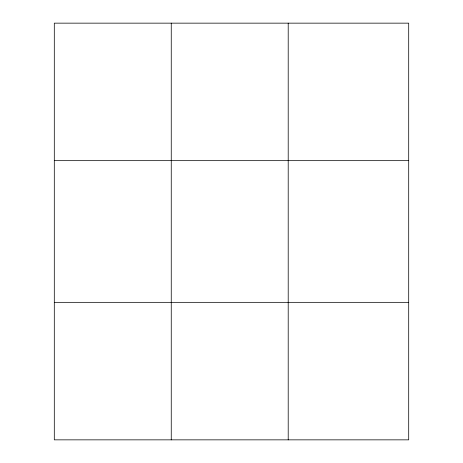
<?xml version="1.0" encoding="UTF-8"?>
<svg xmlns="http://www.w3.org/2000/svg" width="463" height="463" viewBox="0 0 463 463"><rect width="100%" height="100%" fill="white"/><g stroke="black" fill="none" stroke-linecap="round" stroke-linejoin="round"><path stroke-width="0.69" d="M171.252 439.85L171.252 23.15M288.206 439.85L288.206 23.15M408.702 160.661L408.702 23.15L54.298 23.15L54.298 439.85L408.702 439.85L408.702 160.661L54.298 160.661M54.298 302.339L408.702 302.339"/></g></svg>
